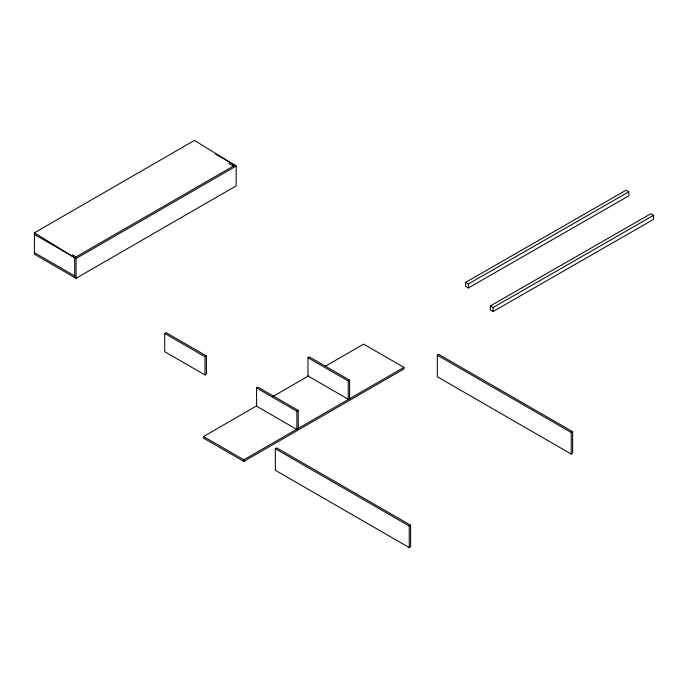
<?xml version="1.0" encoding="UTF-8"?>
<svg xmlns="http://www.w3.org/2000/svg" width="688" height="688" viewBox="0 0 688 688"><rect width="100%" height="100%" fill="white"/><g stroke="black" fill="none" stroke-linecap="round" stroke-linejoin="round"><path stroke-width="1.03" d="M34.4 232.828L194.48 140.412L236.165 166.066L236.165 185.872L76.076 278.287L34.409 254.233L34.4 232.828L76.084 258.49L76.076 278.287M234.789 165.275L74.7 257.69L74.7 277.496M164.716 333.448L166.1 332.648L206.391 355.92L206.391 374.16L205.015 374.96L164.716 351.697L164.716 333.448L205.015 356.711L206.391 355.92M307.957 357.726L309.342 356.926L349.633 380.189L349.633 398.438L348.257 399.238L307.957 375.966L307.957 357.726L348.257 380.989L349.633 380.189M256.59 387.972L257.966 387.172L298.265 410.435L298.265 428.684L296.881 429.484L256.59 406.212L256.59 387.972L296.881 411.235L298.265 410.435M325.467 366.145L363.625 344.112L403.916 367.375L403.916 368.966L243.836 461.39L203.545 438.127L203.545 436.536L256.59 405.903M272.414 396.77L308.714 375.811M203.545 436.536L243.836 459.799L403.916 367.375M275.32 448.705L276.705 447.905L410.616 525.219L410.616 546.797L409.24 547.588L275.32 470.274L275.32 448.705L409.24 526.019L410.616 525.219M437.327 355.171L438.703 354.372L572.622 431.694L572.622 453.263L571.238 454.063L437.327 376.749L437.327 355.171L571.238 432.485L572.622 431.694M465.604 282.372L626.089 190.189L628.841 191.78L628.841 195.796L468.356 287.98L465.604 286.389L465.604 282.372L468.356 283.972L468.356 287.98M468.356 283.972L628.841 191.78M490.363 305.919L650.848 213.736L653.6 215.327L653.6 219.343L493.115 311.535L490.363 309.935L490.363 305.919L493.115 307.519L493.115 311.535M493.115 307.519L653.6 215.327M215.533 154.121L223.196 158.584M223.772 158.876L236.165 166.066L76.084 258.49L34.4 234.427M228.803 163.374L233.387 166.023M72.412 254.775L76.076 256.891M34.409 252.642L74.7 275.931M571.238 432.485L571.238 454.063M409.24 526.019L409.24 547.588M348.257 380.989L348.257 399.238M296.881 411.235L296.881 429.484M243.836 459.799L243.836 461.39M205.015 356.711L205.015 374.96"/></g></svg>
